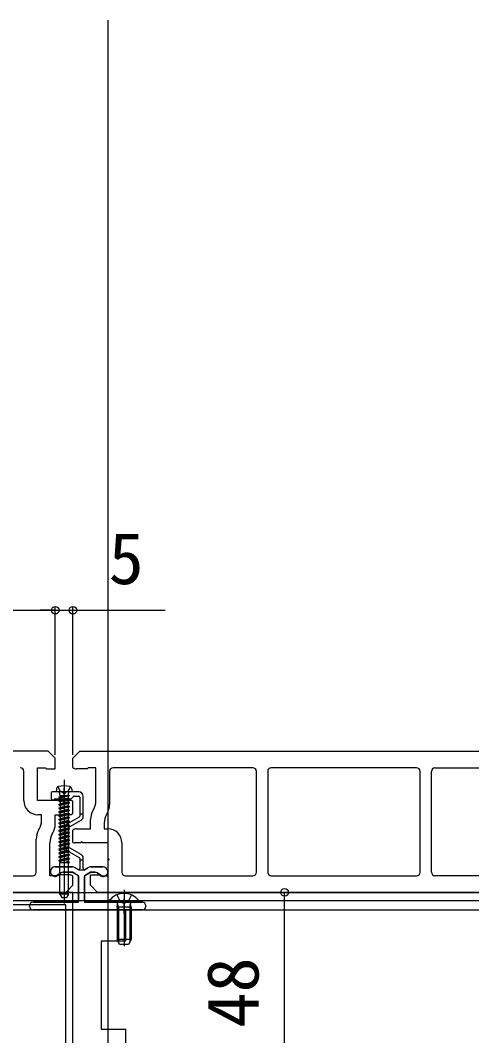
# Model space of a CAD drawing. Units: millimetres, scale not verified. Extents: x -875 to 875, y -1304 to 1296.
# Drawn here: x 280.1 to 410, y -13.8 to 274.2 of the extents above; entities that cross this region are included whole.
import ezdxf
from ezdxf.enums import TextEntityAlignment as Align

# ---------------------------------------------------------------- set-up
doc = ezdxf.new("R2010")
doc.units = ezdxf.units.MM
doc.header["$LTSCALE"] = 8
for name, color, linetype in [('0-2_YKK_11', 7, 'Continuous'), ('0-3_YKK_12', 2, 'Continuous'), ('0-4_YKK_13', 4, 'Continuous'), ('0-5_YKK_D', 6, 'Continuous')]:
    doc.layers.add(name, color=color, linetype=linetype)
doc.styles.add('ＭＳ ゴシック', font='')
doc.styles.get('ＭＳ ゴシック').set_extended_font_data('MS Gothic')

msp = doc.modelspace()

# ---------------------------------------------------------------- linework, layer by layer
at = {"layer": '0-2_YKK_11'}
for p, q in [((281.1, 52.886), (281.1, 61.186)), ((305.4, 61.186), (305.4, 51.778)), ((346, 62.186), (306.4, 62.186)), ((347, 32.586), (347, 61.186)), ((350.2, 61.186), (350.2, 32.586)), ((392.4, 62.186), (351.2, 62.186)), ((393.4, 32.586), (393.4, 61.186)), ((396.6, 32.586), (396.6, 61.186)), ((397.6, 62.186), (410, 62.186)), ((295, 49.268), (295, 52.752)), ((300.669, 50.046), (300.83, 50.323)), ((304.73, 49.278), (304.569, 49.001)), ((285.269, 44.493), (285.43, 44.77)), ((289.169, 43.448), (289.33, 43.725)), ((295, 41.02), (295, 44.504)), ((284.6, 32.586), (284.6, 41.993)), ((308.9, 40.886), (308.9, 32.586)), ((244, 31.586), (283.6, 31.586)), ((309.9, 31.586), (346, 31.586)), ((351.2, 31.586), (392.4, 31.586)), ((410, 31.586), (397.6, 31.586))]:
    msp.add_line(p, q, dxfattribs=at)
for points in [[(288, 66.886), (97, 66.886), (95, 64.886), (95, 62.268)], [(294.5, 52.886), (292.8, 52.886), (292.5, 52.586), (292.2, 52.886), (285, 52.886), (285, 62.186), (287.2, 62.186), (287.5, 61.886), (290, 61.886), (290, 64.886), (288, 66.886)], [(295, 62.268), (295, 64.886), (297, 66.886), (410, 66.886)], [(301.5, 52.823), (301.5, 62.186), (299.3, 62.186), (299, 61.886), (296, 61.886)], [(286.1, 47.27), (286.1, 48.886), (285.1, 48.886)], [(290, 46.225), (290, 48.886), (294, 48.886)], [(296, 44.886), (300, 44.886), (300, 47.546)], [(303.9, 46.501), (303.9, 44.886), (304.9, 44.886)], [(95.5, 40.886), (97.2, 40.886), (97.5, 41.186), (97.8, 40.886), (105, 40.886), (105, 36.536), (105.3, 36.236), (105, 35.936), (105, 31.586), (102.8, 31.586), (102.5, 31.886), (100, 31.886), (100, 28.886), (102, 26.886), (293, 26.886), (295, 28.886), (295, 31.504)], [(294, 31.886), (291, 31.886), (290.7, 31.586), (288.5, 31.586), (288.5, 40.948)], [(410, 26.886), (302, 26.886), (300, 28.886), (300, 31.886), (302.5, 31.886), (302.8, 31.586), (305, 31.586), (305, 35.936), (305.3, 36.236), (305, 36.536), (305, 40.886), (297.8, 40.886), (297.5, 41.186), (297.2, 40.886), (295.5, 40.886)]]:
    msp.add_lwpolyline(points, dxfattribs=at)
for points in [[(155, -21.114), (315, -21.114), (315, -19.114), (295, -19.114), (295, 26.886), (175, 26.886), (175, -19.114), (155, -19.114)], [(293, 23.386), (177, 23.386), (177, -19.114), (293, -19.114)]]:
    msp.add_lwpolyline(points, close=True, dxfattribs=at)
for centre, radius, start, end in [((280.1, 61.186), 1, 0.00001, 89.99999), ((296, 63.386), 1.5, 228.18969, 270), ((306.4, 61.186), 1, 90, 180), ((346, 61.186), 1, 0, 90), ((351.2, 61.186), 1, 90, 180), ((392.4, 61.186), 1, 0, 90), ((397.6, 61.186), 1, 90, 180), ((285.1, 52.886), 4, 180.00001, 269.99999), ((294.5, 51.886), 1, 59.99995, 89.99996), ((296.5, 52.823), 5, 330, 360), ((294, 50.386), 1.5, 269.99999, 311.81032), ((305, 47.546), 5, 150, 180), ((308.9, 46.501), 5, 150, 180), ((300.4, 51.778), 5, 330, 360), ((281.1, 47.27), 5, 329.99999, 0.00001), ((285, 46.225), 5, 329.99999, 0.00001), ((289.6, 41.993), 5, 149.99999, 180.00001), ((293.5, 40.948), 5, 149.99999, 180.00001), ((296, 43.386), 1.5, 90, 131.81031), ((304.9, 40.886), 4, 0, 90), ((295.5, 41.886), 1, 240, 270), ((283.6, 32.586), 1, 270.00001, 359.99999), ((294, 30.386), 1.5, 48.18968, 90.00001), ((309.9, 32.586), 1, 180, 270), ((346, 32.586), 1, 270, 0), ((351.2, 32.586), 1, 180, 270), ((392.4, 32.586), 1, 270, 0), ((397.6, 32.586), 1, 180, 270)]:
    msp.add_arc(centre, radius, start, end, dxfattribs=at)
at = {"layer": '0-3_YKK_12'}
for p, q in [((305, -170.114), (305, 274.156)), ((70, 26.886), (410, 26.886)), ((70, 24.586), (410, 24.586)), ((70, 21.886), (410, 21.886))]:
    msp.add_line(p, q, dxfattribs=at)
at = {"layer": '0-4_YKK_13'}
for p, q in [((292.5, 58.788), (292.5, 23.705)), ((288.85, 55.086), (288.85, 53.586)), ((291.829, 55.386), (289.15, 55.386)), ((290.318, 56.168), (290.25, 55.386)), ((294.75, 55.386), (290.25, 55.386)), ((291.27, 54.326), (291.27, 54.986)), ((292.5, 52.386), (292.5, 56.386)), ((296.65, 55.386), (293.17, 55.386)), ((293.73, 54.326), (293.73, 54.986)), ((294.681, 56.168), (294.75, 55.386)), ((294.75, 55.386), (294.75, 55.43)), ((289.974, 53.386), (294.375, 53.386)), ((293.998, 54.326), (291, 53.901)), ((293.998, 54.326), (291, 53.801)), ((291, 53.901), (291.35, 54.103)), ((291, 53.901), (291, 53.801)), ((291, 53.801), (291.35, 53.598)), ((294, 53.372), (291, 52.843)), ((294, 53.272), (291, 52.743)), ((291, 52.843), (291.35, 53.045)), ((291, 52.843), (291, 52.743)), ((291, 52.743), (291.35, 52.54)), ((294, 52.314), (291, 51.785)), ((294, 52.214), (291, 51.685)), ((291, 51.785), (291.35, 51.987)), ((291.268, 54.326), (293.998, 54.326)), ((291.35, 54.326), (291.35, 54.103)), ((291.35, 54.103), (292.319, 54.326)), ((293.65, 54.127), (291.35, 53.598)), ((291.35, 53.598), (291.35, 53.045)), ((291.35, 53.598), (291.35, 53.045)), ((293.65, 53.574), (291.35, 53.045)), ((293.65, 53.069), (291.35, 52.54)), ((291.35, 52.54), (291.35, 51.987)), ((293.65, 52.516), (291.35, 51.987)), ((293.65, 52.011), (291.35, 51.482)), ((293.998, 54.326), (293.65, 54.127)), ((293.65, 54.127), (293.65, 53.574)), ((293.65, 54.127), (293.65, 53.574)), ((294, 53.372), (293.65, 53.574)), ((294, 53.272), (293.65, 53.069)), ((293.65, 53.069), (293.65, 52.516)), ((294, 52.314), (293.65, 52.516)), ((294, 52.214), (293.65, 52.011)), ((293.65, 52.011), (293.65, 51.458)), ((294, 53.272), (294, 53.372)), ((294, 52.214), (294, 52.314)), ((294.587, 53.473), (295.212, 54.098)), ((295.424, 54.186), (296.65, 54.186)), ((296.95, 53.886), (296.95, 49.086)), ((297.95, 49.086), (297.95, 54.086)), ((291, 51.785), (291, 51.685)), ((291, 51.685), (291.35, 51.482)), ((294, 51.256), (291, 50.727)), ((294, 51.156), (291, 50.627)), ((291, 50.727), (291.35, 50.929)), ((291, 50.727), (291, 50.627)), ((291, 50.627), (291.35, 50.424)), ((294, 50.198), (291, 49.669)), ((294, 50.098), (291, 49.569)), ((291, 49.669), (291.35, 49.871)), ((291, 49.669), (291, 49.569)), ((291, 49.569), (291.35, 49.366)), ((294, 49.14), (291, 48.611)), ((294, 49.04), (291, 48.511)), ((291.35, 51.482), (291.35, 50.929)), ((293.65, 51.458), (291.35, 50.929)), ((293.65, 50.953), (291.35, 50.424)), ((291.35, 50.424), (291.35, 49.871)), ((293.65, 50.4), (291.35, 49.871)), ((293.65, 49.895), (291.35, 49.366)), ((291.35, 49.366), (291.35, 48.813)), ((293.65, 49.342), (291.35, 48.813)), ((294, 51.256), (293.65, 51.458)), ((294, 51.156), (293.65, 50.953)), ((293.65, 50.953), (293.65, 50.4)), ((294, 50.198), (293.65, 50.4)), ((294, 50.098), (293.65, 49.895)), ((293.65, 49.895), (293.65, 49.342)), ((294, 49.14), (293.65, 49.342)), ((294, 49.04), (293.65, 48.837)), ((294, 51.156), (294, 51.256)), ((294, 50.098), (294, 50.198)), ((294, 49.04), (294, 49.14)), ((297.95, 49.086), (296.95, 49.086)), ((296.95, 49.086), (296.95, 48.459)), ((297.95, 48.459), (297.95, 49.086)), ((291, 48.611), (291.35, 48.813)), ((291, 48.611), (291, 48.511)), ((291, 48.511), (291.35, 48.308)), ((294, 48.082), (291, 47.553)), ((294, 47.982), (291, 47.453)), ((291, 47.553), (291.35, 47.755)), ((291, 47.553), (291, 47.453)), ((291, 47.453), (291.35, 47.25)), ((294, 47.024), (291, 46.495)), ((294, 46.924), (291, 46.395)), ((291, 46.495), (291.35, 46.697)), ((291, 46.495), (291, 46.395)), ((291, 46.395), (291.35, 46.192)), ((293.65, 48.837), (291.35, 48.308)), ((291.35, 48.308), (291.35, 47.755)), ((293.65, 48.284), (291.35, 47.755)), ((293.65, 47.779), (291.35, 47.25)), ((291.35, 47.25), (291.35, 46.697)), ((293.65, 47.226), (291.35, 46.697)), ((293.65, 46.721), (291.35, 46.192)), ((291.35, 46.192), (291.35, 45.639)), ((293.65, 46.168), (291.35, 45.639)), ((296.8, 48.199), (293.5, 46.294)), ((293.65, 48.837), (293.65, 48.284)), ((294, 48.082), (293.65, 48.284)), ((294, 47.982), (293.65, 47.779)), ((293.65, 47.779), (293.65, 47.226)), ((294, 47.024), (293.65, 47.226)), ((294, 46.924), (293.65, 46.721)), ((293.65, 46.721), (293.65, 46.168)), ((294, 45.966), (293.65, 46.168)), ((294, 47.982), (294, 48.082)), ((294, 45.428), (297.3, 47.333)), ((294, 46.924), (294, 47.024)), ((294, 45.966), (291, 45.437)), ((294, 45.866), (291, 45.337)), ((291, 45.437), (291.35, 45.639)), ((291, 45.437), (291, 45.337)), ((291, 45.337), (291.35, 45.134)), ((294, 44.908), (291, 44.379)), ((294, 44.808), (291, 44.279)), ((291, 44.379), (291.35, 44.581)), ((291, 44.379), (291, 44.279)), ((291, 44.279), (291.35, 44.076)), ((294, 43.85), (291, 43.321)), ((294, 43.75), (291, 43.221)), ((291, 43.321), (291.35, 43.523)), ((291, 43.321), (291, 43.221)), ((291, 43.221), (291.35, 43.018)), ((293.65, 45.663), (291.35, 45.134)), ((291.35, 45.134), (291.35, 44.581)), ((293.65, 45.11), (291.35, 44.581)), ((293.65, 44.605), (291.35, 44.076)), ((291.35, 44.076), (291.35, 43.523)), ((293.65, 44.052), (291.35, 43.523)), ((293.65, 43.547), (291.35, 43.018)), ((292.85, 45.168), (292.85, 39.803)), ((294, 45.866), (293.65, 45.663)), ((293.65, 45.663), (293.65, 45.11)), ((294, 44.908), (293.65, 45.11)), ((294, 44.808), (293.65, 44.605)), ((293.65, 44.605), (293.65, 44.052)), ((294, 43.85), (293.65, 44.052)), ((294, 43.75), (293.65, 43.547)), ((293.65, 43.547), (293.65, 42.994)), ((293.85, 39.803), (293.85, 45.168)), ((294, 45.866), (294, 45.966)), ((294, 44.808), (294, 44.908)), ((294, 43.75), (294, 43.85)), ((294, 42.792), (291, 42.263)), ((294, 42.692), (291, 42.163)), ((291, 42.263), (291.35, 42.465)), ((291, 42.263), (291, 42.163)), ((291, 42.163), (291.35, 41.96)), ((294, 41.734), (291, 41.205)), ((294, 41.634), (291, 41.105)), ((291, 41.205), (291.35, 41.407)), ((291, 41.205), (291, 41.105)), ((291, 41.105), (291.35, 40.902)), ((294, 40.676), (291, 40.147)), ((294, 40.576), (291, 40.047)), ((291, 40.147), (291.35, 40.349)), ((291.35, 43.018), (291.35, 42.465)), ((293.65, 42.994), (291.35, 42.465)), ((293.65, 42.489), (291.35, 41.96)), ((291.35, 41.96), (291.35, 41.407)), ((293.65, 41.936), (291.35, 41.407)), ((293.65, 41.431), (291.35, 40.902)), ((291.35, 40.902), (291.35, 40.349)), ((293.65, 40.878), (291.35, 40.349)), ((293.65, 40.373), (291.35, 39.844)), ((294, 42.792), (293.65, 42.994)), ((294, 42.692), (293.65, 42.489)), ((293.65, 42.489), (293.65, 41.936)), ((294, 41.734), (293.65, 41.936)), ((294, 41.634), (293.65, 41.431)), ((293.65, 41.431), (293.65, 40.878)), ((294, 40.676), (293.65, 40.878)), ((294, 40.576), (293.65, 40.373)), ((293.65, 40.373), (293.65, 39.82)), ((294, 42.692), (294, 42.792)), ((294, 41.634), (294, 41.734)), ((294, 40.576), (294, 40.676)), ((291, 40.147), (291, 40.047)), ((291, 40.047), (291.35, 39.844)), ((294, 39.618), (291, 39.089)), ((294, 39.518), (291, 38.989)), ((291, 39.089), (291.35, 39.291)), ((291, 39.089), (291, 38.989)), ((291, 38.989), (291.35, 38.786)), ((294, 38.56), (291, 38.031)), ((294, 38.46), (291, 37.931)), ((291, 38.031), (291.35, 38.233)), ((291, 38.031), (291, 37.931)), ((291, 37.931), (291.35, 37.728)), ((294, 37.502), (291, 36.973)), ((291.35, 39.844), (291.35, 39.291)), ((293.65, 39.82), (291.35, 39.291)), ((293.65, 39.315), (291.35, 38.786)), ((291.35, 38.786), (291.35, 38.233)), ((293.65, 38.762), (291.35, 38.233)), ((293.65, 38.257), (291.35, 37.728)), ((291.35, 37.728), (291.35, 37.175)), ((293.65, 37.704), (291.35, 37.175)), ((293.5, 38.677), (296.8, 36.772)), ((294, 39.618), (293.65, 39.82)), ((294, 39.518), (293.65, 39.315)), ((293.65, 39.315), (293.65, 38.762)), ((294, 38.56), (293.65, 38.762)), ((294, 38.46), (293.65, 38.257)), ((293.65, 38.257), (293.65, 37.704)), ((294, 37.502), (293.65, 37.704)), ((294, 39.518), (294, 39.618)), ((297.3, 37.638), (294, 39.543)), ((294, 38.46), (294, 38.56)), ((294, 37.402), (294, 37.502)), ((294, 37.402), (291, 36.873)), ((291, 36.973), (291.35, 37.175)), ((291, 36.973), (291, 36.873)), ((291, 36.873), (291.35, 36.67)), ((294, 36.444), (291, 35.915)), ((294, 36.344), (291, 35.815)), ((291, 35.915), (291.35, 36.117)), ((291, 35.915), (291, 35.815)), ((291, 35.815), (291.35, 35.612)), ((291.27, 35.386), (294, 35.386)), ((291.27, 26.386), (291.27, 35.386)), ((293.65, 37.199), (291.35, 36.67)), ((291.35, 36.67), (291.35, 36.117)), ((293.65, 36.646), (291.35, 36.117)), ((293.65, 36.141), (291.35, 35.612)), ((291.35, 35.612), (291.35, 35.386)), ((293.65, 35.588), (292.771, 35.386)), ((294, 37.402), (293.65, 37.199)), ((293.65, 37.199), (293.65, 36.646)), ((294, 36.444), (293.65, 36.646)), ((294, 36.444), (293.65, 36.646)), ((294, 36.344), (293.65, 36.141)), ((294, 36.344), (293.65, 36.141)), ((293.65, 36.141), (293.65, 35.588)), ((294, 35.386), (293.65, 35.588)), ((293.73, 26.386), (293.73, 35.386)), ((294, 36.344), (294, 36.444)), ((296.95, 36.512), (296.95, 36.086)), ((296.95, 36.086), (296.95, 33.635)), ((296.95, 36.086), (297.95, 36.086)), ((297.95, 36.086), (297.95, 36.512)), ((297.95, 33.635), (297.95, 36.086)), ((294.787, 34.086), (289.925, 34.086)), ((289.925, 34.086), (294.787, 34.086)), ((290.286, 31.476), (291.613, 32.405)), ((292.186, 32.586), (294.787, 32.586)), ((294.937, 32.545), (296.45, 31.672)), ((296.5, 33.375), (295.687, 33.844)), ((299.212, 33.844), (298.4, 33.375)), ((298.45, 31.672), (299.962, 32.545)), ((303.574, 34.086), (300.112, 34.086)), ((300.112, 34.086), (303.574, 34.086)), ((300.112, 32.586), (301.313, 32.586)), ((301.886, 32.405), (303.213, 31.476)), ((289.582, 31.48), (289.87, 31.403)), ((296.6, 31.412), (296.6, 24.386)), ((298.3, 24.386), (298.3, 31.412)), ((303.629, 31.403), (303.917, 31.48)), ((293.73, 26.386), (291.27, 26.386)), ((291.27, 26.386), (291.847, 25.386)), ((293.73, 26.386), (293.152, 25.386)), ((307.425, 26.162), (308.355, 24.297)), ((309.5, 27.586), (309.5, 11.622)), ((311.575, 26.162), (310.645, 24.297)), ((282.7, 23.086), (282.7, 22.886)), ((282.7, 22.886), (282.7, 23.086)), ((296.3, 24.086), (283.7, 24.086)), ((291.847, 25.386), (293.152, 25.386)), ((314.7, 24.086), (298.6, 24.086)), ((305.524, 24.086), (313.475, 24.086)), ((307.5, 22.686), (307.644, 23.498)), ((307.879, 22.686), (307.638, 23.701)), ((308.355, 24.297), (309.5, 23.688)), ((309.5, 20.886), (309.5, 25.086)), ((310.645, 24.297), (309.5, 23.688)), ((311.121, 22.686), (311.361, 23.701)), ((311.5, 22.686), (311.355, 23.498)), ((315.7, 22.886), (315.7, 23.086)), ((315.7, 23.086), (315.7, 22.886)), ((160, 21.886), (310, 21.886)), ((283.7, 21.886), (314.7, 21.886)), ((314.7, 21.886), (283.7, 21.886)), ((311.5, 22.686), (307.5, 22.686)), ((307.5, 22.686), (307.5, 13.486)), ((307.879, 22.686), (307.879, 12.728)), ((310, 13.086), (310, 21.886)), ((311.121, 22.686), (311.121, 12.728)), ((311.5, 22.686), (311.5, 13.486)), ((311.5, 13.486), (307.5, 13.486)), ((308.2, 12.086), (307.5, 13.486)), ((310.8, 12.086), (308.2, 12.086)), ((311.5, 13.486), (310.8, 12.086))]:
    msp.add_line(p, q, dxfattribs=at)
for points in [[(290.75, 56.81), (291.355, 55.585), (292.5, 54.977)], [(294.25, 56.81), (293.645, 55.585), (292.5, 54.977)], [(283.7, 24.086), (296.6, 24.086), (296.6, 31.586), (294.868, 32.586), (292.186, 32.586)], [(291.613, 32.405), (290.095, 31.342), (289.582, 31.48)], [(295.687, 33.844), (296.655, 33.286), (298.244, 33.286), (299.212, 33.844)], [(301.313, 32.586), (300.032, 32.586), (298.3, 31.586), (298.3, 24.086), (314.7, 24.086)], [(303.917, 31.48), (303.404, 31.342), (301.886, 32.405)], [(310, 13.086), (303, 13.086), (303, -11.914), (310, -11.914)], [(160, -11.914), (160, -48.114), (310, -48.114), (310, -11.914)]]:
    msp.add_lwpolyline(points, dxfattribs=at)
for centre, radius, start, end in [((289.15, 55.086), 0.3, 90, 180), ((291.115, 56.098), 0.8, 105.44272, 175), ((290.87, 54.986), 0.4, 0, 90), ((292.5, 51.086), 6, 74.55728, 105.44272), ((291.829, 55.186), 0.2, 16.60155, 90), ((292.5, 55.386), 0.5, 196.60155, 343.39845), ((293.17, 55.186), 0.2, 90, 163.39845), ((294.13, 54.986), 0.4, 90, 180), ((293.884, 56.098), 0.8, 5, 74.55728), ((296.65, 54.086), 1.3, 0, 90), ((289.35, 53.586), 0.5, 180, 321.31781), ((289.974, 53.086), 0.3, 90, 141.31781), ((294.375, 53.686), 0.3, 270, 315), ((295.424, 53.886), 0.3, 90, 135), ((296.65, 53.886), 0.3, 0, 90), ((294.15, 45.168), 1.3, 120, 180), ((296.65, 48.459), 0.3, 300, 0), ((296.65, 48.459), 1.3, 300, 0), ((294.15, 45.168), 0.3, 120, 180), ((294.15, 39.803), 1.3, 180, 240), ((294.15, 39.803), 0.3, 180, 240), ((296.65, 36.512), 1.3, 0, 60), ((296.65, 36.512), 0.3, 0, 60), ((289.925, 32.76), 1.325, 90, 255), ((289.925, 32.76), 1.325, 90.00002, 255), ((292.186, 31.586), 1, 90, 125), ((292.186, 31.586), 1, 89.99999, 124.99998), ((294.787, 32.286), 1.8, 60, 90), ((294.787, 32.286), 1.8, 60.00001, 90.00002), ((294.787, 32.286), 0.3, 60, 90), ((296.3, 31.412), 0.3, 0, 60), ((296.65, 33.635), 0.3, 240, 0), ((298.25, 33.635), 0.3, 180, 300), ((298.6, 31.412), 0.3, 120, 180), ((300.112, 32.286), 1.8, 90, 120), ((300.112, 32.286), 1.8, 89.99998, 119.99999), ((300.112, 32.286), 0.3, 90, 120), ((301.313, 31.586), 1, 55, 90), ((301.313, 31.586), 1, 55.00002, 90.00001), ((303.574, 32.76), 1.325, 285, 90), ((303.574, 32.76), 1.325, 285, 89.99998), ((290, 31.886), 0.5, 255, 305), ((303.5, 31.886), 0.5, 235, 285), ((309.5, 21.286), 5.3, 37.71409, 142.28591), ((283.7, 23.086), 1, 90, 180), ((283.7, 23.086), 1, 90.00001, 179.99999), ((296.3, 24.386), 0.3, 270, 0), ((298.6, 24.386), 0.3, 180, 270), ((305.524, 24.36), 0.274, 142.28591, 270), ((307.152, 23.586), 0.5, 349.90904, 90), ((311.847, 23.586), 0.5, 90, 190.09096), ((313.475, 24.36), 0.274, 270, 37.71409), ((314.7, 23.086), 1, 0, 90), ((314.7, 23.086), 1, 0.00001, 89.99999), ((283.7, 22.886), 1, 180, 270), ((283.7, 22.886), 1, 180.00001, 269.99999), ((314.7, 22.886), 1, 270, 0), ((314.7, 22.886), 1, 270.00001, 359.99999)]:
    msp.add_arc(centre, radius, start, end, dxfattribs=at)
at = {"layer": '0-5_YKK_D'}
for p, q in [((95, 106.886), (290, 106.886)), ((290, 106.886), (285.7, 106.886)), ((290, 65.886), (290, 107.886)), ((290, 65.886), (290, 107.886)), ((290, 106.886), (295, 106.886)), ((295, 65.886), (295, 107.886)), ((295, 106.886), (321.191, 106.886)), ((295.5, 26.886), (356, 26.886)), ((355, -21.114), (355, 26.886))]:
    msp.add_line(p, q, dxfattribs=at)
for centre in [(290, 106.886), (290, 106.886), (295, 106.886), (355, 26.886)]:
    msp.add_circle(centre, 1.075, dxfattribs=at)

# ---------------------------------------------------------------- texts
at = {"layer": '0-5_YKK_D', "style": 'ＭＳ ゴシック'}
msp.add_text('5', height=14.66, dxfattribs=at).set_placement((305.122, 109.886), align=Align.BOTTOM_LEFT)
msp.add_text('48', height=14.66, rotation=90, dxfattribs=at).set_placement((352, -11.489), align=Align.BOTTOM_LEFT)

doc.saveas('drawing.dxf')
